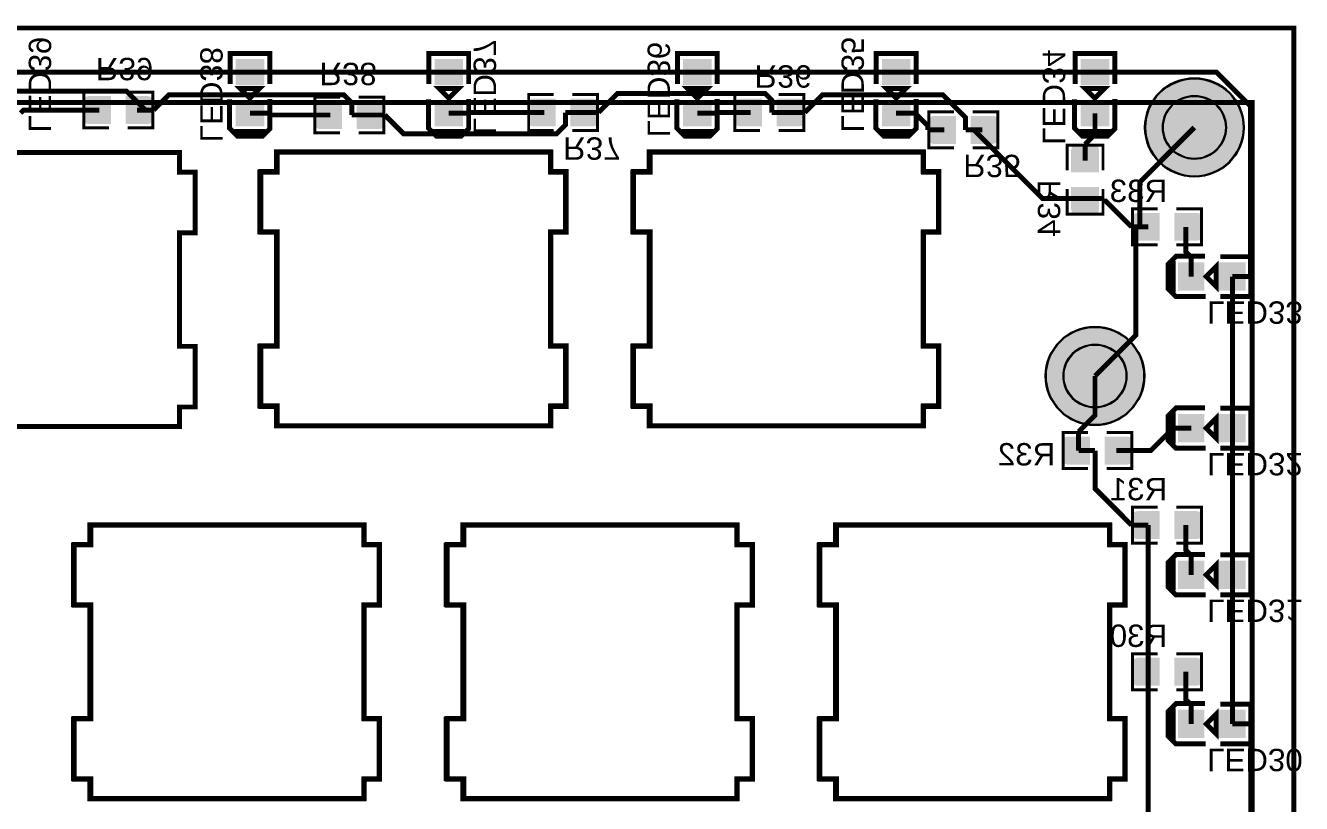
# Model space of a CAD drawing. Header units: millimetres. Extents: x 0 to 112, y -8 to 99.
# Drawn here: x 47 to 112.2, y 59.4 to 99.2 of the extents above; entities that cross this region are included whole.
import ezdxf

# ---------------------------------------------------------------- set-up
doc = ezdxf.new("R2010")
doc.units = ezdxf.units.MM
for name, color, linetype, true_color in [('BoardOutLine', 7, 'Continuous', 0xff00ff), ('BottomLayer', 7, 'Continuous', 0x0000ff), ('BottomPasteMaskLayer', 7, 'Continuous', 0x800000), ('BottomSilkLayer', 7, 'Continuous', 0x66cc33), ('BottomSolderMaskLayer', 7, 'Continuous', 0xaa00ff), ('Document', 7, 'Continuous', 0xffffff), ('Multi-Layer', 7, 'Continuous', 0xc0c0c0), ('TopSilkLayer', 7, 'Continuous', 0xffcc00), ('TopSolderMaskLayer', 7, 'Continuous', 0x800080)]:
    doc.layers.add(name, color=color, linetype=linetype, true_color=true_color)
doc.styles.get("Standard").update_dxf_attribs({"font": 'arial.ttf'})

msp = doc.modelspace()

# ---------------------------------------------------------------- hatches: boundary and pattern name
at = {"layer": 'BottomLayer'}
for points in [[(57.72, 97.459), (57.72, 96.158), (59.12, 96.158), (59.12, 97.459)], [(67.88, 97.459), (67.88, 96.158), (69.28, 96.158), (69.28, 97.459)], [(80.58, 97.459), (80.58, 96.158), (81.98, 96.158), (81.98, 97.459)], [(90.74, 97.459), (90.74, 96.158), (92.14, 96.158), (92.14, 97.459)], [(100.9, 97.459), (100.9, 96.158), (102.3, 96.158), (102.3, 97.459)], [(51.289, 95.558), (51.289, 94.181), (50.157, 94.181), (50.157, 95.558)], [(52.089, 95.558), (52.089, 94.181), (53.222, 94.181), (53.222, 95.558)], [(57.72, 95.358), (57.72, 94.058), (59.12, 94.058), (59.12, 95.358)], [(63.1, 95.304), (63.1, 93.927), (61.968, 93.927), (61.968, 95.304)], [(63.9, 95.304), (63.9, 93.927), (65.033, 93.927), (65.033, 95.304)], [(67.88, 95.358), (67.88, 94.058), (69.28, 94.058), (69.28, 95.358)], [(74.022, 95.431), (74.022, 94.054), (72.89, 94.054), (72.89, 95.431)], [(74.822, 95.431), (74.822, 94.054), (75.955, 94.054), (75.955, 95.431)], [(80.58, 95.358), (80.58, 94.058), (81.98, 94.058), (81.98, 95.358)], [(84.563, 95.431), (84.563, 94.054), (83.431, 94.054), (83.431, 95.431)], [(85.363, 95.431), (85.363, 94.054), (86.496, 94.054), (86.496, 95.431)], [(90.74, 95.358), (90.74, 94.058), (92.14, 94.058), (92.14, 95.358)], [(100.9, 95.358), (100.9, 94.058), (102.3, 94.058), (102.3, 95.358)], [(94.469, 94.542), (94.469, 93.165), (93.337, 93.165), (93.337, 94.542)], [(95.269, 94.542), (95.269, 93.165), (96.402, 93.165), (96.402, 94.542)], [(101.781, 91.713), (100.404, 91.713), (100.404, 92.846), (101.781, 92.846)], [(101.781, 90.913), (100.404, 90.913), (100.404, 89.781), (101.781, 89.781)], [(104.883, 88.212), (104.883, 89.589), (103.751, 89.589), (103.751, 88.212)], [(105.683, 88.212), (105.683, 89.589), (106.816, 89.589), (106.816, 88.212)], [(107.169, 87.06), (105.869, 87.06), (105.869, 85.66), (107.169, 85.66)], [(109.27, 87.06), (107.969, 87.06), (107.969, 85.66), (109.27, 85.66)], [(107.169, 79.313), (105.869, 79.313), (105.869, 77.913), (107.169, 77.913)], [(109.27, 79.313), (107.969, 79.313), (107.969, 77.913), (109.27, 77.913)], [(101.327, 76.782), (101.327, 78.159), (100.195, 78.159), (100.195, 76.782)], [(102.127, 76.782), (102.127, 78.159), (103.26, 78.159), (103.26, 76.782)], [(104.883, 72.972), (104.883, 74.349), (103.751, 74.349), (103.751, 72.972)], [(105.683, 72.972), (105.683, 74.349), (106.816, 74.349), (106.816, 72.972)], [(107.169, 71.82), (105.869, 71.82), (105.869, 70.42), (107.169, 70.42)], [(109.27, 71.82), (107.969, 71.82), (107.969, 70.42), (109.27, 70.42)], [(104.883, 65.479), (104.883, 66.856), (103.751, 66.856), (103.751, 65.479)], [(105.683, 65.479), (105.683, 66.856), (106.816, 66.856), (106.816, 65.479)], [(107.169, 64.2), (105.869, 64.2), (105.869, 62.8), (107.169, 62.8)], [(109.27, 64.2), (107.969, 64.2), (107.969, 62.8), (109.27, 62.8)]]:
    msp.add_hatch(color=256, dxfattribs=at).paths.add_polyline_path(points)
at = {"layer": 'BottomPasteMaskLayer'}
for points in [[(57.72, 97.459), (57.72, 96.158), (59.12, 96.158), (59.12, 97.459)], [(67.88, 97.459), (67.88, 96.158), (69.28, 96.158), (69.28, 97.459)], [(80.58, 97.459), (80.58, 96.158), (81.98, 96.158), (81.98, 97.459)], [(90.74, 97.459), (90.74, 96.158), (92.14, 96.158), (92.14, 97.459)], [(100.9, 97.459), (100.9, 96.158), (102.3, 96.158), (102.3, 97.459)], [(49.989, 95.509), (49.989, 94.229), (50.039, 94.179), (51.189, 94.179), (51.239, 94.229), (51.244, 94.639), (50.794, 94.639), (50.794, 95.089), (51.234, 95.089), (51.239, 95.509), (51.189, 95.559), (50.039, 95.559)], [(52.139, 95.509), (52.139, 95.089), (52.584, 95.089), (52.584, 94.639), (52.144, 94.639), (52.139, 94.229), (52.189, 94.179), (53.339, 94.179), (53.389, 94.229), (53.389, 95.509), (53.339, 95.559), (52.189, 95.559)], [(57.72, 95.358), (57.72, 94.058), (59.12, 94.058), (59.12, 95.358)], [(61.8, 95.255), (61.8, 93.975), (61.85, 93.925), (63, 93.925), (63.05, 93.975), (63.055, 94.385), (62.605, 94.385), (62.605, 94.835), (63.045, 94.835), (63.05, 95.255), (63, 95.305), (61.85, 95.305)], [(63.95, 95.255), (63.95, 94.835), (64.395, 94.835), (64.395, 94.385), (63.955, 94.385), (63.95, 93.975), (64, 93.925), (65.15, 93.925), (65.2, 93.975), (65.2, 95.255), (65.15, 95.305), (64, 95.305)], [(67.88, 95.358), (67.88, 94.058), (69.28, 94.058), (69.28, 95.358)], [(72.722, 95.382), (72.722, 94.102), (72.772, 94.052), (73.922, 94.052), (73.972, 94.102), (73.977, 94.512), (73.527, 94.512), (73.527, 94.962), (73.967, 94.962), (73.972, 95.382), (73.922, 95.432), (72.772, 95.432)], [(74.872, 95.382), (74.872, 94.962), (75.317, 94.962), (75.317, 94.512), (74.877, 94.512), (74.872, 94.102), (74.922, 94.052), (76.072, 94.052), (76.122, 94.102), (76.122, 95.382), (76.072, 95.432), (74.922, 95.432)], [(80.58, 95.358), (80.58, 94.058), (81.98, 94.058), (81.98, 95.358)], [(83.263, 95.382), (83.263, 94.102), (83.313, 94.052), (84.463, 94.052), (84.513, 94.102), (84.518, 94.512), (84.068, 94.512), (84.068, 94.962), (84.508, 94.962), (84.513, 95.382), (84.463, 95.432), (83.313, 95.432)], [(85.413, 95.382), (85.413, 94.962), (85.858, 94.962), (85.858, 94.512), (85.418, 94.512), (85.413, 94.102), (85.463, 94.052), (86.613, 94.052), (86.663, 94.102), (86.663, 95.382), (86.613, 95.432), (85.463, 95.432)], [(90.74, 95.358), (90.74, 94.058), (92.14, 94.058), (92.14, 95.358)], [(100.9, 95.358), (100.9, 94.058), (102.3, 94.058), (102.3, 95.358)], [(93.169, 94.493), (93.169, 93.213), (93.219, 93.163), (94.369, 93.163), (94.419, 93.213), (94.424, 93.623), (93.974, 93.623), (93.974, 94.073), (94.414, 94.073), (94.419, 94.493), (94.369, 94.543), (93.219, 94.543)], [(95.319, 94.493), (95.319, 94.073), (95.764, 94.073), (95.764, 93.623), (95.324, 93.623), (95.319, 93.213), (95.369, 93.163), (96.519, 93.163), (96.569, 93.213), (96.569, 94.493), (96.519, 94.543), (95.369, 94.543)], [(101.732, 93.013), (100.452, 93.013), (100.402, 92.963), (100.402, 91.813), (100.452, 91.763), (100.862, 91.758), (100.862, 92.208), (101.312, 92.208), (101.312, 91.768), (101.732, 91.763), (101.782, 91.813), (101.782, 92.963)], [(101.732, 90.863), (101.312, 90.863), (101.312, 90.418), (100.862, 90.418), (100.862, 90.858), (100.452, 90.863), (100.402, 90.813), (100.402, 89.663), (100.452, 89.613), (101.732, 89.613), (101.782, 89.663), (101.782, 90.813)], [(104.833, 88.26), (104.833, 88.68), (104.388, 88.68), (104.388, 89.13), (104.828, 89.13), (104.833, 89.54), (104.783, 89.59), (103.633, 89.59), (103.583, 89.54), (103.583, 88.26), (103.633, 88.21), (104.783, 88.21)], [(106.983, 88.26), (106.983, 89.54), (106.933, 89.59), (105.783, 89.59), (105.733, 89.54), (105.728, 89.13), (106.178, 89.13), (106.178, 88.68), (105.738, 88.68), (105.733, 88.26), (105.783, 88.21), (106.933, 88.21)], [(107.169, 87.06), (105.869, 87.06), (105.869, 85.66), (107.169, 85.66)], [(109.27, 87.06), (107.969, 87.06), (107.969, 85.66), (109.27, 85.66)], [(107.169, 79.313), (105.869, 79.313), (105.869, 77.913), (107.169, 77.913)], [(109.27, 79.313), (107.969, 79.313), (107.969, 77.913), (109.27, 77.913)], [(101.277, 76.83), (101.277, 77.25), (100.832, 77.25), (100.832, 77.7), (101.272, 77.7), (101.277, 78.11), (101.227, 78.16), (100.077, 78.16), (100.027, 78.11), (100.027, 76.83), (100.077, 76.78), (101.227, 76.78)], [(103.427, 76.83), (103.427, 78.11), (103.377, 78.16), (102.227, 78.16), (102.177, 78.11), (102.172, 77.7), (102.622, 77.7), (102.622, 77.25), (102.182, 77.25), (102.177, 76.83), (102.227, 76.78), (103.377, 76.78)], [(104.833, 73.02), (104.833, 73.44), (104.388, 73.44), (104.388, 73.89), (104.828, 73.89), (104.833, 74.3), (104.783, 74.35), (103.633, 74.35), (103.583, 74.3), (103.583, 73.02), (103.633, 72.97), (104.783, 72.97)], [(106.983, 73.02), (106.983, 74.3), (106.933, 74.35), (105.783, 74.35), (105.733, 74.3), (105.728, 73.89), (106.178, 73.89), (106.178, 73.44), (105.738, 73.44), (105.733, 73.02), (105.783, 72.97), (106.933, 72.97)], [(107.169, 71.82), (105.869, 71.82), (105.869, 70.42), (107.169, 70.42)], [(109.27, 71.82), (107.969, 71.82), (107.969, 70.42), (109.27, 70.42)], [(104.833, 65.527), (104.833, 65.947), (104.388, 65.947), (104.388, 66.397), (104.828, 66.397), (104.833, 66.807), (104.783, 66.857), (103.633, 66.857), (103.583, 66.807), (103.583, 65.527), (103.633, 65.477), (104.783, 65.477)], [(106.983, 65.527), (106.983, 66.807), (106.933, 66.857), (105.783, 66.857), (105.733, 66.807), (105.728, 66.397), (106.178, 66.397), (106.178, 65.947), (105.738, 65.947), (105.733, 65.527), (105.783, 65.477), (106.933, 65.477)], [(107.169, 64.2), (105.869, 64.2), (105.869, 62.8), (107.169, 62.8)], [(109.27, 64.2), (107.969, 64.2), (107.969, 62.8), (109.27, 62.8)]]:
    msp.add_hatch(color=256, dxfattribs=at).paths.add_polyline_path(points)
at = {"layer": 'BottomSolderMaskLayer'}
for points in [[(57.693, 97.482), (57.693, 96.135), (59.147, 96.135), (59.147, 97.482)], [(67.853, 97.482), (67.853, 96.135), (69.307, 96.135), (69.307, 97.482)], [(80.553, 97.482), (80.553, 96.135), (82.007, 96.135), (82.007, 97.482)], [(90.713, 97.482), (90.713, 96.135), (92.167, 96.135), (92.167, 97.482)], [(100.873, 97.482), (100.873, 96.135), (102.327, 96.135), (102.327, 97.482)], [(104.155, 93.98, 1), (109.206, 93.98, 1)], [(51.315, 95.583), (51.315, 94.155), (50.131, 94.155), (50.131, 95.583)], [(52.064, 95.583), (52.064, 94.155), (53.247, 94.155), (53.247, 95.583)], [(57.693, 95.382), (57.693, 94.034), (59.147, 94.034), (59.147, 95.382)], [(63.126, 95.329), (63.126, 93.901), (61.942, 93.901), (61.942, 95.329)], [(63.875, 95.329), (63.875, 93.901), (65.058, 93.901), (65.058, 95.329)], [(67.853, 95.382), (67.853, 94.034), (69.307, 94.034), (69.307, 95.382)], [(74.048, 95.456), (74.048, 94.028), (72.864, 94.028), (72.864, 95.456)], [(74.797, 95.456), (74.797, 94.028), (75.98, 94.028), (75.98, 95.456)], [(80.553, 95.382), (80.553, 94.034), (82.007, 94.034), (82.007, 95.382)], [(84.589, 95.456), (84.589, 94.028), (83.405, 94.028), (83.405, 95.456)], [(85.338, 95.456), (85.338, 94.028), (86.521, 94.028), (86.521, 95.456)], [(90.713, 95.382), (90.713, 94.034), (92.167, 94.034), (92.167, 95.382)], [(100.873, 95.382), (100.873, 94.034), (102.327, 94.034), (102.327, 95.382)], [(94.495, 94.567), (94.495, 93.139), (93.311, 93.139), (93.311, 94.567)], [(95.244, 94.567), (95.244, 93.139), (96.427, 93.139), (96.427, 94.567)], [(101.812, 91.692), (100.373, 91.692), (100.373, 92.867), (101.812, 92.867)], [(101.812, 90.934), (100.373, 90.934), (100.373, 89.76), (101.812, 89.76)], [(104.909, 88.186), (104.909, 89.614), (103.725, 89.614), (103.725, 88.186)], [(105.658, 88.186), (105.658, 89.614), (106.841, 89.614), (106.841, 88.186)], [(107.195, 87.085), (105.843, 87.085), (105.843, 85.635), (107.195, 85.635)], [(109.295, 87.085), (107.944, 87.085), (107.944, 85.635), (109.295, 85.635)], [(99.075, 81.28, 1), (104.126, 81.28, 1)], [(107.195, 79.338), (105.843, 79.338), (105.843, 77.888), (107.195, 77.888)], [(109.295, 79.338), (107.944, 79.338), (107.944, 77.888), (109.295, 77.888)], [(101.353, 76.756), (101.353, 78.184), (100.169, 78.184), (100.169, 76.756)], [(102.102, 76.756), (102.102, 78.184), (103.285, 78.184), (103.285, 76.756)], [(104.909, 72.946), (104.909, 74.374), (103.725, 74.374), (103.725, 72.946)], [(105.658, 72.946), (105.658, 74.374), (106.841, 74.374), (106.841, 72.946)], [(107.195, 71.845), (105.843, 71.845), (105.843, 70.395), (107.195, 70.395)], [(109.295, 71.845), (107.944, 71.845), (107.944, 70.395), (109.295, 70.395)], [(104.909, 65.453), (104.909, 66.881), (103.725, 66.881), (103.725, 65.453)], [(105.658, 65.453), (105.658, 66.881), (106.841, 66.881), (106.841, 65.453)], [(107.195, 64.225), (105.843, 64.225), (105.843, 62.775), (107.195, 62.775)], [(109.295, 64.225), (107.944, 64.225), (107.944, 62.775), (109.295, 62.775)]]:
    msp.add_hatch(color=256, dxfattribs=at).paths.add_polyline_path(points)
at = {"layer": 'TopSolderMaskLayer'}
for points in [[(104.155, 93.98, 1), (109.206, 93.98, 1)], [(99.075, 81.28, 1), (104.126, 81.28, 1)]]:
    msp.add_hatch(color=256, dxfattribs=at).paths.add_polyline_path(points)

# ---------------------------------------------------------------- linework, layer by layer
at = {"layer": 'BoardOutLine', "const_width": 0.254}
msp.add_lwpolyline([(0.127, 94.996), (0.127, 99.06), (111.76, 99.06), (111.76, -0.254)], dxfattribs=at)
for points in [[(40.823, 92.695), (40.823, 91.695), (40.022, 91.695), (40.022, 88.596), (40.823, 88.596), (40.823, 82.796), (40.022, 82.796), (40.022, 79.695), (40.823, 79.695), (40.823, 78.696), (54.822, 78.696), (54.822, 79.695), (55.623, 79.695), (55.623, 82.796), (54.822, 82.796), (54.822, 88.596), (55.623, 88.596), (55.623, 91.695), (54.822, 91.695), (54.822, 92.695), (40.823, 92.695)], [(59.77, 92.726), (59.77, 91.725), (58.969, 91.725), (58.969, 88.626), (59.77, 88.626), (59.77, 82.826), (58.969, 82.826), (58.969, 79.725), (59.77, 79.725), (59.77, 78.726), (73.769, 78.726), (73.769, 79.725), (74.57, 79.725), (74.57, 82.826), (73.769, 82.826), (73.769, 88.626), (74.57, 88.626), (74.57, 91.725), (73.769, 91.725), (73.769, 92.726), (59.77, 92.726)], [(78.82, 92.726), (78.82, 91.725), (78.019, 91.725), (78.019, 88.626), (78.82, 88.626), (78.82, 82.826), (78.019, 82.826), (78.019, 79.725), (78.82, 79.725), (78.82, 78.726), (92.819, 78.726), (92.819, 79.725), (93.618, 79.725), (93.618, 82.826), (92.819, 82.826), (92.819, 88.626), (93.618, 88.626), (93.618, 91.725), (92.819, 91.725), (92.819, 92.726), (78.82, 92.726)], [(50.245, 73.676), (50.245, 72.675), (49.444, 72.675), (49.444, 69.576), (50.245, 69.576), (50.245, 63.776), (49.444, 63.776), (49.444, 60.675), (50.245, 60.675), (50.245, 59.676), (64.244, 59.676), (64.244, 60.675), (65.045, 60.675), (65.045, 63.776), (64.244, 63.776), (64.244, 69.576), (65.045, 69.576), (65.045, 72.675), (64.244, 72.675), (64.244, 73.676), (50.245, 73.676)], [(69.295, 73.676), (69.295, 72.675), (68.494, 72.675), (68.494, 69.576), (69.295, 69.576), (69.295, 63.776), (68.494, 63.776), (68.494, 60.675), (69.295, 60.675), (69.295, 59.676), (83.294, 59.676), (83.294, 60.675), (84.095, 60.675), (84.095, 63.776), (83.294, 63.776), (83.294, 69.576), (84.095, 69.576), (84.095, 72.675), (83.294, 72.675), (83.294, 73.676), (69.295, 73.676)], [(88.345, 73.676), (88.345, 72.675), (87.544, 72.675), (87.544, 69.576), (88.345, 69.576), (88.345, 63.776), (87.544, 63.776), (87.544, 60.675), (88.345, 60.675), (88.345, 59.676), (102.344, 59.676), (102.344, 60.675), (103.145, 60.675), (103.145, 63.776), (102.344, 63.776), (102.344, 69.576), (103.145, 69.576), (103.145, 72.675), (102.344, 72.675), (102.344, 73.676), (88.345, 73.676)]]:
    msp.add_lwpolyline(points, close=True, dxfattribs=at)
at = {"layer": 'BottomLayer', "const_width": 0.254}
for points in [[(58.42, 96.808), (45.72, 96.808)], [(68.58, 96.808), (58.42, 96.808)], [(81.28, 96.808), (68.58, 96.808)], [(91.44, 96.808), (81.28, 96.808)], [(91.44, 96.808), (101.6, 96.808)], [(109.549, 86.36), (109.549, 95.058), (107.799, 96.808), (101.6, 96.808)], [(53.078, 94.869), (52.109, 95.839), (42.024, 95.839), (40.801, 94.615)], [(53.501, 94.869), (54.271, 95.639), (63.231, 95.639), (63.621, 95.249), (63.621, 94.615)], [(76.234, 94.742), (77.203, 95.712), (84.749, 95.712), (85.084, 95.376), (85.084, 94.742)], [(86.775, 94.742), (87.672, 95.639), (93.838, 95.639), (94.99, 94.487), (94.99, 93.853)], [(50.723, 94.869), (46.86, 94.869), (46.699, 94.708)], [(52.655, 94.869), (53.078, 94.869)], [(53.078, 94.869), (53.501, 94.869)], [(58.42, 94.708), (59.399, 94.708)], [(62.534, 94.615), (59.492, 94.615), (59.399, 94.708)], [(64.044, 94.615), (63.621, 94.615)], [(64.044, 94.615), (64.466, 94.615)], [(64.466, 94.615), (65.312, 94.615)], [(65.312, 94.615), (66.281, 93.646), (74.081, 93.646), (74.543, 94.108), (74.543, 94.742)], [(68.58, 94.708), (69.559, 94.708)], [(73.456, 94.742), (69.593, 94.742), (69.559, 94.708)], [(74.966, 94.742), (74.543, 94.742)], [(74.966, 94.742), (75.388, 94.742)], [(75.388, 94.742), (76.234, 94.742)], [(81.28, 94.708), (82.259, 94.708)], [(83.997, 94.742), (82.293, 94.742), (82.259, 94.708)], [(85.507, 94.742), (85.084, 94.742)], [(85.507, 94.742), (85.929, 94.742)], [(85.929, 94.742), (86.775, 94.742)], [(91.44, 94.708), (92.419, 94.708)], [(93.057, 93.853), (93.057, 94.07), (92.419, 94.708)], [(101.092, 93.125), (101.6, 93.633), (101.6, 94.708)], [(93.903, 93.853), (93.057, 93.853)], [(95.413, 93.853), (94.99, 93.853)], [(95.835, 93.853), (95.413, 93.853)], [(95.413, 93.853), (98.919, 90.347), (101.092, 90.347)], [(103.894, 88.9), (103.894, 91.194), (106.68, 93.98)], [(101.092, 92.279), (101.092, 93.125)], [(101.092, 90.347), (102.06, 90.347)], [(102.06, 90.347), (102.06, 90.312), (103.471, 88.9)], [(103.683, 88.9), (103.683, 83.363), (101.6, 81.28)], [(103.683, 88.9), (103.471, 88.9)], [(103.894, 88.9), (103.683, 88.9)], [(104.317, 88.9), (103.894, 88.9)], [(106.249, 88.9), (106.249, 87.609), (106.519, 87.339)], [(106.519, 86.36), (106.519, 87.339)], [(108.62, 86.36), (108.62, 78.613)], [(108.62, 86.36), (109.549, 86.36)], [(100.761, 78.438), (101.6, 79.277), (101.6, 81.28)], [(100.761, 77.47), (100.761, 78.438)], [(102.693, 77.47), (104.447, 77.47), (105.59, 78.613)], [(106.519, 78.613), (105.59, 78.613)], [(108.62, 78.613), (108.62, 71.12)], [(100.761, 77.47), (101.606, 77.47)], [(103.471, 73.66), (101.606, 75.525), (101.606, 77.47)], [(104.317, 73.66), (103.471, 73.66)], [(104.317, 66.167), (104.317, 73.66)], [(106.249, 73.66), (106.249, 72.369), (106.519, 72.099)], [(106.519, 71.12), (106.519, 72.099)], [(108.62, 71.12), (108.62, 63.5)], [(104.317, 56.896), (104.317, 66.167)], [(106.249, 66.167), (106.249, 64.749), (106.519, 64.479)], [(106.519, 63.5), (106.519, 64.479)], [(109.549, 63.5), (109.566, 63.483), (109.566, 56.043), (109.282, 55.759), (108.585, 55.759)], [(108.62, 63.5), (109.549, 63.5)]]:
    msp.add_lwpolyline(points, dxfattribs=at)
at = {"layer": 'BottomSilkLayer'}
for points, const_width in [([(57.403, 96.201), (57.403, 97.751), (59.435, 97.751), (59.435, 96.201)], 0.254), ([(67.563, 96.201), (67.563, 97.751), (69.595, 97.751), (69.595, 96.201)], 0.254), ([(80.263, 96.201), (80.263, 97.751), (82.295, 97.751), (82.295, 96.201)], 0.254), ([(90.423, 96.201), (90.423, 97.751), (92.455, 97.751), (92.455, 96.201)], 0.254), ([(100.583, 96.201), (100.583, 97.751), (102.615, 97.751), (102.615, 96.201)], 0.254), ([(51.213, 95.786), (49.928, 95.786), (49.928, 93.952), (51.213, 93.952)], 0.152), ([(52.165, 95.786), (53.45, 95.786), (53.45, 93.952), (52.165, 93.952)], 0.152), ([(57.377, 95.414), (57.377, 93.941), (57.784, 93.534), (59.054, 93.534), (59.435, 93.915), (59.435, 95.439)], 0.254), ([(63.024, 95.532), (61.739, 95.532), (61.739, 93.698), (63.024, 93.698)], 0.152), ([(63.976, 95.532), (65.261, 95.532), (65.261, 93.698), (63.976, 93.698)], 0.152), ([(67.537, 95.414), (67.537, 93.941), (67.944, 93.534), (69.214, 93.534), (69.595, 93.915), (69.595, 95.439)], 0.254), ([(73.946, 95.659), (72.661, 95.659), (72.661, 93.825), (73.946, 93.825)], 0.152), ([(74.898, 95.659), (76.183, 95.659), (76.183, 93.825), (74.898, 93.825)], 0.152), ([(80.237, 95.414), (80.237, 93.941), (80.644, 93.534), (81.914, 93.534), (82.295, 93.915), (82.295, 95.439)], 0.254), ([(84.487, 95.659), (83.202, 95.659), (83.202, 93.825), (84.487, 93.825)], 0.152), ([(85.439, 95.659), (86.724, 95.659), (86.724, 93.825), (85.439, 93.825)], 0.152), ([(90.398, 95.414), (90.398, 93.941), (90.804, 93.534), (92.074, 93.534), (92.455, 93.915), (92.455, 95.439)], 0.254), ([(100.558, 95.414), (100.558, 93.941), (100.964, 93.534), (102.234, 93.534), (102.615, 93.915), (102.615, 95.439)], 0.254), ([(94.393, 94.77), (93.108, 94.77), (93.108, 92.936), (94.393, 92.936)], 0.152), ([(95.345, 94.77), (96.63, 94.77), (96.63, 92.936), (95.345, 92.936)], 0.152), ([(57.619, 93.776), (59.219, 93.776)], 0.254), ([(67.779, 93.776), (69.379, 93.776)], 0.254), ([(80.479, 93.776), (82.079, 93.776)], 0.254), ([(90.639, 93.776), (92.239, 93.776)], 0.254), ([(100.799, 93.776), (102.399, 93.776)], 0.254), ([(102.009, 91.789), (102.009, 93.074), (100.175, 93.074), (100.175, 91.789)], 0.152), ([(102.009, 90.837), (102.009, 89.552), (100.175, 89.552), (100.175, 90.837)], 0.152), ([(104.807, 87.983), (103.522, 87.983), (103.522, 89.817), (104.807, 89.817)], 0.152), ([(105.759, 87.983), (107.044, 87.983), (107.044, 89.817), (105.759, 89.817)], 0.152), ([(107.225, 87.403), (105.752, 87.403), (105.345, 86.996), (105.345, 85.726), (105.726, 85.345), (107.25, 85.345)], 0.254), ([(108.012, 87.377), (109.562, 87.377), (109.562, 85.345), (108.012, 85.345)], 0.254), ([(105.587, 87.162), (105.587, 85.561)], 0.254), ([(107.225, 79.656), (105.752, 79.656), (105.345, 79.249), (105.345, 77.979), (105.726, 77.598), (107.25, 77.598)], 0.254), ([(108.012, 79.63), (109.562, 79.63), (109.562, 77.598), (108.012, 77.598)], 0.254), ([(105.587, 79.415), (105.587, 77.814)], 0.254), ([(101.251, 76.553), (99.966, 76.553), (99.966, 78.387), (101.251, 78.387)], 0.152), ([(102.203, 76.553), (103.488, 76.553), (103.488, 78.387), (102.203, 78.387)], 0.152), ([(104.807, 72.743), (103.522, 72.743), (103.522, 74.577), (104.807, 74.577)], 0.152), ([(105.759, 72.743), (107.044, 72.743), (107.044, 74.577), (105.759, 74.577)], 0.152), ([(107.225, 72.163), (105.752, 72.163), (105.345, 71.756), (105.345, 70.486), (105.726, 70.105), (107.25, 70.105)], 0.254), ([(105.587, 71.922), (105.587, 70.321)], 0.254), ([(108.012, 72.137), (109.562, 72.137), (109.562, 70.105), (108.012, 70.105)], 0.254), ([(104.807, 65.25), (103.522, 65.25), (103.522, 67.084), (104.807, 67.084)], 0.152), ([(105.759, 65.25), (107.044, 65.25), (107.044, 67.084), (105.759, 67.084)], 0.152), ([(107.225, 64.543), (105.752, 64.543), (105.345, 64.136), (105.345, 62.866), (105.726, 62.485), (107.25, 62.485)], 0.254), ([(108.012, 64.517), (109.562, 64.517), (109.562, 62.485), (108.012, 62.485)], 0.254), ([(105.587, 64.301), (105.587, 62.701)], 0.254)]:
    msp.add_lwpolyline(points, dxfattribs=dict(at, const_width=const_width))
at = {"layer": 'BottomSilkLayer', "const_width": 0.254}
for points in [[(57.918, 95.975), (58.919, 95.975), (58.919, 95.975), (58.419, 95.475), (58.419, 95.475), (57.918, 95.975)], [(68.078, 95.975), (69.079, 95.975), (69.079, 95.975), (68.579, 95.475), (68.579, 95.475), (68.078, 95.975)], [(80.779, 95.975), (81.779, 95.975), (81.779, 95.975), (81.279, 95.475), (81.279, 95.475), (80.779, 95.975)], [(90.939, 95.975), (91.939, 95.975), (91.939, 95.975), (91.439, 95.475), (91.439, 95.475), (90.939, 95.975)], [(101.099, 95.975), (102.099, 95.975), (102.099, 95.975), (101.599, 95.475), (101.599, 95.475), (101.099, 95.975)], [(107.786, 86.862), (107.786, 85.861), (107.786, 85.861), (107.286, 86.361), (107.286, 86.361), (107.786, 86.862)], [(107.786, 79.115), (107.786, 78.114), (107.786, 78.114), (107.286, 78.614), (107.286, 78.614), (107.786, 79.115)], [(107.786, 71.622), (107.786, 70.621), (107.786, 70.621), (107.286, 71.121), (107.286, 71.121), (107.786, 71.622)], [(107.786, 64.002), (107.786, 63.001), (107.786, 63.001), (107.286, 63.501), (107.286, 63.501), (107.786, 64.002)]]:
    msp.add_lwpolyline(points, close=True, dxfattribs=at)
at = {"layer": 'BottomSolderMaskLayer'}
for centre, radius in [((106.68, 93.98), 2.525), ((106.68, 93.98), 1.616), ((101.6, 81.28), 2.525), ((101.6, 81.28), 1.616)]:
    msp.add_circle(centre, radius, dxfattribs=at)
at = {"layer": 'Document', "const_width": 0.254}
for points in [[(74.549, 82.804), (74.549, 79.756), (73.787, 79.756), (73.787, 78.74), (59.817, 78.74), (59.817, 79.756), (58.928, 79.756), (58.928, 82.804), (59.817, 82.804), (59.817, 88.646), (58.928, 88.646), (58.928, 91.694), (59.817, 91.694), (59.817, 92.71)], [(59.817, 92.71), (73.787, 92.71), (73.787, 91.694), (74.549, 91.694), (74.549, 88.646), (73.787, 88.646), (73.787, 82.804), (74.295, 82.804), (74.549, 82.804)], [(93.599, 82.804), (93.599, 79.756), (92.837, 79.756), (92.837, 78.74), (78.867, 78.74), (78.867, 79.756), (77.978, 79.756), (77.978, 82.804), (78.867, 82.804), (78.867, 88.646), (77.978, 88.646), (77.978, 91.694), (78.867, 91.694), (78.867, 92.71)], [(78.867, 92.71), (92.837, 92.71), (92.837, 91.694), (93.599, 91.694), (93.599, 88.646), (92.837, 88.646), (92.837, 82.804), (93.345, 82.804), (93.599, 82.804)], [(65.024, 63.754), (65.024, 60.706), (64.262, 60.706), (64.262, 59.69), (50.292, 59.69), (50.292, 60.706), (49.403, 60.706), (49.403, 63.754), (50.292, 63.754), (50.292, 69.596), (49.403, 69.596), (49.403, 72.644), (50.292, 72.644), (50.292, 73.66)], [(50.292, 73.66), (64.262, 73.66), (64.262, 72.644), (65.024, 72.644), (65.024, 69.596), (64.262, 69.596), (64.262, 63.754), (64.77, 63.754), (65.024, 63.754)], [(84.074, 63.754), (84.074, 60.706), (83.312, 60.706), (83.312, 59.69), (69.342, 59.69), (69.342, 60.706), (68.453, 60.706), (68.453, 63.754), (69.342, 63.754), (69.342, 69.596), (68.453, 69.596), (68.453, 72.644), (69.342, 72.644), (69.342, 73.66)], [(69.342, 73.66), (83.312, 73.66), (83.312, 72.644), (84.074, 72.644), (84.074, 69.596), (83.312, 69.596), (83.312, 63.754), (83.82, 63.754), (84.074, 63.754)], [(103.124, 63.754), (103.124, 60.706), (102.362, 60.706), (102.362, 59.69), (88.392, 59.69), (88.392, 60.706), (87.503, 60.706), (87.503, 63.754), (88.392, 63.754), (88.392, 69.596), (87.503, 69.596), (87.503, 72.644), (88.392, 72.644), (88.392, 73.66)], [(88.392, 73.66), (102.362, 73.66), (102.362, 72.644), (103.124, 72.644), (103.124, 69.596), (102.362, 69.596), (102.362, 63.754), (102.87, 63.754), (103.124, 63.754)]]:
    msp.add_lwpolyline(points, dxfattribs=at)
at = {"layer": 'Multi-Layer'}
for centre, radius in [((106.68, 93.98), 2.5), ((106.68, 93.98), 1.6), ((101.6, 81.28), 2.5), ((101.6, 81.28), 1.6)]:
    msp.add_circle(centre, radius, dxfattribs=at)
at = {"layer": 'TopSilkLayer', "const_width": 0.254}
msp.add_lwpolyline([(0.095, 95.25), (109.633, 95.25), (109.633, 0), (0.095, 0), (0.095, 95.25)], close=True, dxfattribs=at)
at = {"layer": 'TopSolderMaskLayer'}
for centre, radius in [((106.68, 93.98), 2.525), ((106.68, 93.98), 1.616), ((101.6, 81.28), 2.525), ((101.6, 81.28), 1.616)]:
    msp.add_circle(centre, radius, dxfattribs=at)

# ---------------------------------------------------------------- texts
at = {"layer": 'BottomSilkLayer', "text_generation_flag": 2}
for s, rotation, p in [('LED39', 270, (47.117, 93.726)), ('LED35', 270, (88.646, 93.726)), ('LED38', 270, (55.88, 93.218)), ('LED37', 270, (69.85, 93.599)), ('LED36', 270, (78.74, 93.472)), ('LED34', 270, (98.933, 93.091)), ('R39', 180, (50.546, 97.536)), ('R38', 180, (61.976, 97.282)), ('R36', 180, (84.201, 97.155)), ('R37', 180, (74.422, 93.472)), ('R35', 180, (94.869, 92.583)), ('R34', 90, (99.822, 91.313)), ('LED33', 180, (107.332, 85.091)), ('LED32', 180, (107.332, 77.344)), ('LED31', 180, (107.332, 69.851)), ('LED30', 180, (107.332, 62.231))]:
    msp.add_text(s, height=1.143, rotation=rotation, dxfattribs=at).set_placement(p)
for s, p in [('R33', (105.283, 90.17)), ('R32', (99.568, 76.708)), ('R31', (105.283, 74.93)), ('R30', (105.283, 67.437))]:
    msp.add_text(s, height=1.143, dxfattribs=at).set_placement(p)

doc.saveas('drawing.dxf')
